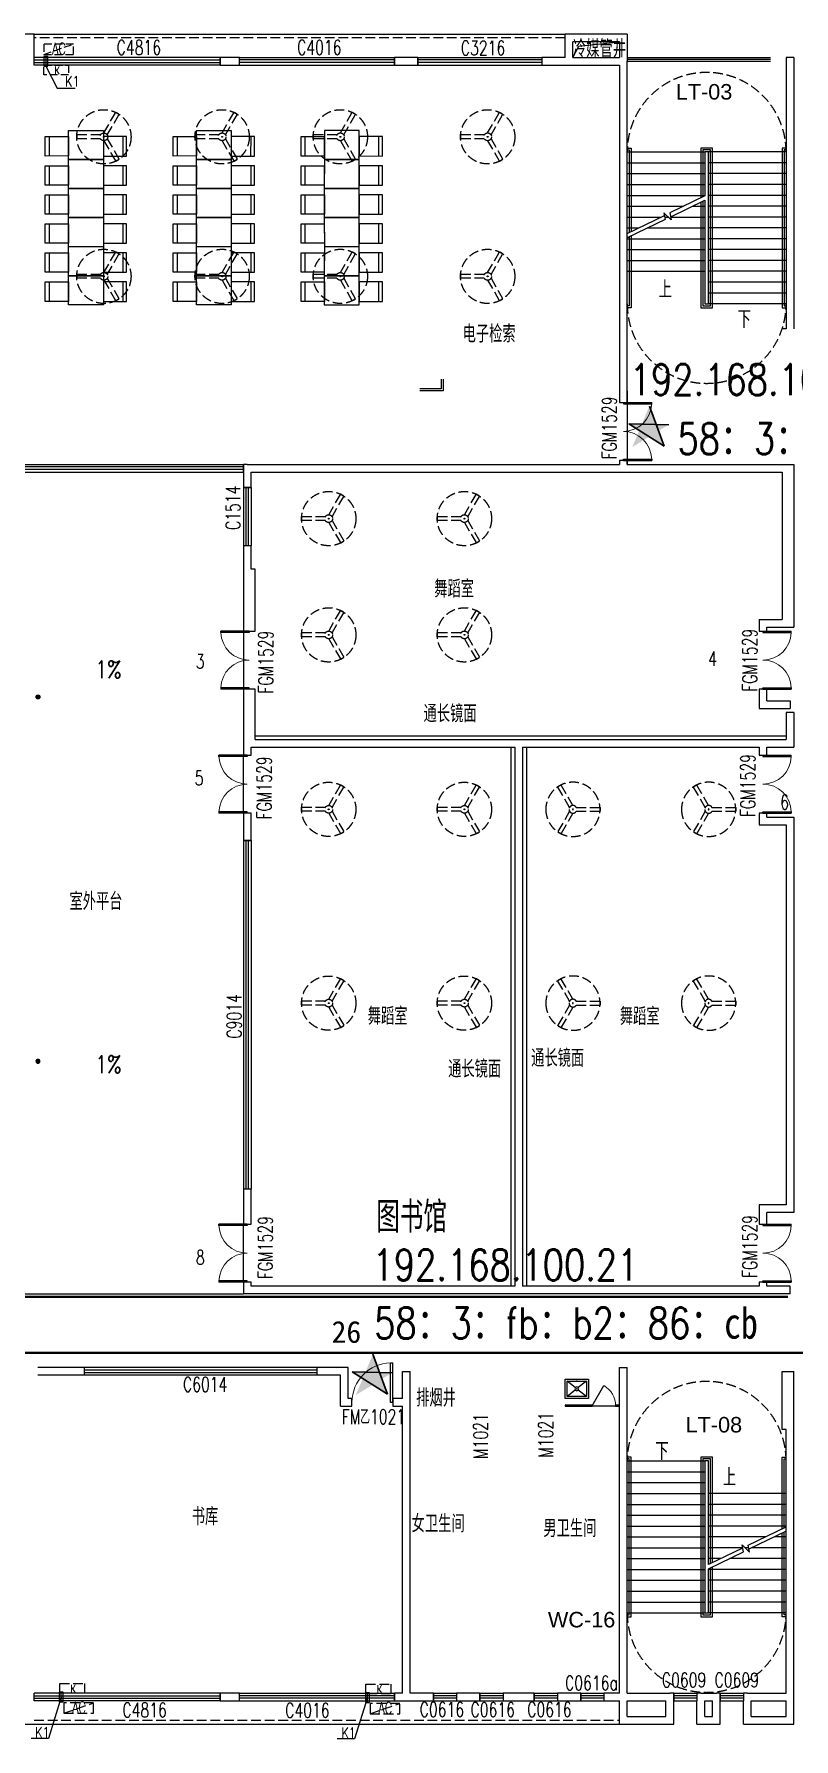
# Model space of a CAD drawing. Extents: x 447078 to 1776277, y 243534 to 519428.
# Drawn here: x 972196 to 991796, y 382460 to 426441 of the extents above; entities that cross this region are included whole.
import ezdxf

# ---------------------------------------------------------------- set-up
doc = ezdxf.new("R2010")
doc.units = 0
doc.header["$LTSCALE"] = 1000
doc.header["$MEASUREMENT"] = 0
for name, pattern in [('AP-02-RETAIL$0$DASH', [0.35, 0.25, -0.1]), ('DASH', [0.35, 0.25, -0.1]), ('HIDDEN3', [1.905, 1.27, -0.635])]:
    doc.linetypes.add(name, pattern=pattern)
for name, color, linetype in [('A-DOOR', 2, 'Continuous'), ('A-DOOR-FIRE-IDEN', 2, 'Continuous'), ('A-EQPM-MECH', 191, 'Continuous'), ('A-FIXT', 211, 'Continuous'), ('A-FIXT-DASH', 211, 'HIDDEN3'), ('A-FLOR', 31, 'Continuous'), ('A-FURN', 251, 'Continuous'), ('A-HOLE', 41, 'Continuous'), ('A-HRAL', 104, 'Continuous'), ('A-OVER', 23, 'Continuous'), ('A-STRS', 2, 'Continuous'), ('A-WALL', 140, 'Continuous'), ('A-WIND', 2, 'Continuous'), ('A-WIND-IDEN', 4, 'Continuous'), ('G-0-XREF', 2, 'Continuous'), ('G-ANNO-NOTE', 80, 'Continuous')]:
    doc.layers.add(name, color=color, linetype=linetype)
for name, color, linetype, lineweight in [('A桥架图层', 2, 'Continuous', 40), ('A门禁安装位置', 1, 'Continuous', 30), ('洁具', 7, 'Continuous', 13)]:
    doc.layers.add(name, color=color, linetype=linetype, lineweight=lineweight)
doc.styles.add('_TCH_DIM', font='SIMPLEX', dxfattribs={"bigfont": 'GBCBIG'})
doc.styles.add('_TCH_WINDOW', font='SIMPLEX', dxfattribs={"height": 3.5, "bigfont": 'GBCBIG'})
doc.styles.add('CCDI_T_G01', font='')
doc.styles.add('CCDI_T_G02', font='simplex.shx', dxfattribs={"width": 0.8, "bigfont": 'zjdz.shx'})
doc.styles.add('CCDI_T_G03', font='')
doc.styles.add('Note$0$CCDI-TOG-02', font='simplex.shx', dxfattribs={"width": 0.8, "bigfont": 'zjdz.shx'})
doc.styles.get('CCDI_T_G01').set_extended_font_data('Arial')
doc.styles.get('CCDI_T_G03').set_extended_font_data('SimHei')

# ---------------------------------------------------------------- blocks, each defined once
blk = doc.blocks.new('A$C37F115F1')
at = {"layer": 'A-FURN'}
for points in [[(161, 1500), (661, 1511), (648, 2110), (148, 2100)], [(150, 2000), (650, 2010), (648, 2110), (148, 2100)], [(900, 2016), (1400, 2027), (1398, 2127), (898, 2116)], [(911, 1516), (1411, 1527), (1398, 2127), (898, 2116)], [(1661, 1532), (2161, 1543), (2147, 2143), (1648, 2132)], [(1650, 2032), (2150, 2043), (2147, 2143), (1648, 2132)], [(2400, 2048), (2899, 2059), (2897, 2159), (2397, 2148)], [(2410, 1549), (2910, 1559), (2897, 2159), (2397, 2148)], [(3149, 2065), (3649, 2076), (3647, 2176), (3147, 2165)], [(3160, 1565), (3660, 1576), (3647, 2176), (3147, 2165)], [(3910, 1581), (4410, 1592), (4397, 2192), (3897, 2181)], [(3899, 2081), (4399, 2092), (4397, 2192), (3897, 2181)], [(0, 1496), (750, 1512), (769, 613), (20, 596)], [(750, 1512), (1500, 1529), (1519, 629), (769, 613)], [(1500, 1529), (2249, 1545), (2269, 645), (1519, 629)], [(2249, 1545), (2999, 1561), (3019, 662), (2269, 645)], [(2999, 1561), (3749, 1578), (3769, 678), (3019, 662)], [(3749, 1578), (4499, 1594), (4519, 694), (3769, 678)], [(181, 600), (680, 611), (694, 11), (194, 0)], [(930, 616), (1430, 627), (1443, 27), (943, 16)], [(1680, 632), (2180, 643), (2193, 44), (1693, 33)], [(2430, 649), (2930, 660), (2943, 60), (2443, 49)], [(3180, 665), (3680, 676), (3693, 76), (3193, 65)], [(3930, 681), (4430, 692), (4443, 92), (3943, 82)], [(191, 100), (691, 111), (694, 11), (194, 0)], [(941, 116), (1441, 127), (1443, 27), (943, 16)], [(1691, 133), (2191, 143), (2193, 44), (1693, 33)], [(2441, 149), (2941, 160), (2943, 60), (2443, 49)], [(3191, 165), (3691, 176), (3693, 76), (3193, 65)], [(3941, 182), (4440, 192), (4443, 92), (3943, 82)]]:
    blk.add_lwpolyline(points, close=True, dxfattribs=at)
blk = doc.blocks.new('4500-2')
at = {"layer": 'A-STRS'}
for p, q in [((-2150, 100), (-150, 100)), ((-2150, -180), (-150, -180)), ((-2150, -460), (-150, -460)), ((-2150, -740), (-150, -740)), ((1950, -740), (-50, -740)), ((-2150, -1020), (-150, -1020)), ((-2150, -1300), (-150, -1300)), ((1950, -1020), (-50, -1020)), ((1950, -1300), (-50, -1300)), ((-2150, -1580), (-150, -1580)), ((1950, -1580), (-50, -1580)), ((-2150, -1860), (-150, -1860)), ((-2150, -2140), (-150, -2140)), ((1419, -1860), (-50, -1860)), ((826, -2140), (-50, -2140)), ((983, -2140), (889, -2140)), ((1950, -2140), (1071, -2140)), ((1950, -1860), (1648, -1860)), ((-2150, -2420), (-150, -2420)), ((265, -2420), (-50, -2420)), ((1950, -2420), (494, -2420)), ((-2150, -2700), (-150, -2700)), ((-2150, -2980), (-150, -2980)), ((1950, -2700), (-50, -2700)), ((1950, -2980), (-50, -2980)), ((-2150, -3260), (-150, -3260)), ((1950, -3260), (-50, -3260)), ((-2150, -3540), (-150, -3540)), ((-2150, -3820), (-150, -3820)), ((1950, -3540), (-50, -3540)), ((1950, -3820), (-50, -3820))]:
    blk.add_line(p, q, dxfattribs=at)
for points in [[(-2150, -3920), (-2050, -3920), (-2050, 200), (-2150, 200)], [(-2150, -3870), (-2100, -3870), (-2100, 150), (-2150, 150)], [(50, -2524), (50, 200), (-250, 200), (-250, -3920), (50, -3920), (50, -2635)], [(0, -2548), (0, 150), (-200, 150), (-200, -3870), (0, -3870), (0, -2660)], [(-50, -2573), (-50, 100), (-150, 100), (-150, -3820), (-50, -3820), (-50, -2684)], [(1850, -1651), (1850, 200), (1950, 200)], [(1900, -1627), (1900, 150), (1950, 150)], [(-50, -2684), (847, -2249), (812, -2065), (1005, -2253), (971, -2077), (1950, -1602)], [(1950, -1714), (991, -2179)], [(1950, -3870), (1900, -3870), (1900, -1738)], [(827, -2147), (-50, -2573)], [(1950, -3920), (1850, -3920), (1850, -1762)]]:
    blk.add_lwpolyline(points, dxfattribs=at)
at = {"layer": 'A-STRS', "linetype": 'DASH'}
for centre, start, end in [((-100, 100), 0, 180), ((-100, -3820), 180, 0)]:
    blk.add_arc(centre, 2050, start, end, dxfattribs=at)
blk = doc.blocks.new('KTXT')
at = {"layer": 'A-EQPM-MECH', "linetype": 'DASH'}
blk.add_line((340603, 544837), (341368, 545104), dxfattribs=at)
at = {"layer": 'A-EQPM-MECH'}
blk.add_lwpolyline([(340486, 545130), (340586, 545130), (340586, 545380), (340486, 545380)], close=True, dxfattribs=at)
at = {"layer": 'A-EQPM-MECH', "linetype": 'DASH'}
for points in [[(341135, 545355), (340497, 545355), (340497, 545605), (341135, 545605)], [(340603, 544837), (341368, 544837), (341368, 545104), (340603, 545104)]]:
    blk.add_lwpolyline(points, close=True, dxfattribs=at)
at = {"layer": 'A-EQPM-MECH'}
blk.add_lwpolyline([(340536, 545130), (340536, 545380)], dxfattribs=at)
at = {"layer": 'A-FIXT-DASH'}
blk.add_lwpolyline([(340536, 545257), (340205, 544189), (339758, 544189)], dxfattribs=at)
at = {"layer": 'A-EQPM-MECH', "style": 'Note$0$CCDI-TOG-02', "text_generation_flag": 4, "width": 0.8}
blk.add_text('K', height=200, dxfattribs=at).set_placement((340774, 545575))
at = {"layer": 'A-EQPM-MECH', "style": '_TCH_DIM', "width": 0.705882}
blk.add_text('AC', height=297.5, dxfattribs=at).set_placement((340820, 544837))
at = {"layer": 'A-FIXT-DASH', "style": 'CCDI_T_G02', "width": 0.8}
blk.add_text('K1', height=265.8, dxfattribs=at).set_placement((339862, 544216))
blk = doc.blocks.new('KT-SWSN')
at = {"layer": 'A-EQPM-MECH', "linetype": 'DASH', "ltscale": 0.8}
blk.add_line((934546, 493315), (935311, 493581), dxfattribs=at)
for points in [[(934546, 493315), (935311, 493315), (935311, 493581), (934546, 493581)], [(935183, 492788), (934546, 492788), (934546, 493038), (935183, 493038)]]:
    blk.add_lwpolyline(points, close=True, dxfattribs=at)
at = {"layer": 'A-EQPM-MECH'}
blk.add_lwpolyline([(934546, 493013), (934646, 493013), (934646, 493263), (934546, 493263)], close=True, dxfattribs=at)
blk.add_lwpolyline([(934596, 493263), (934596, 493013)], dxfattribs=at)
at = {"layer": 'A-FIXT-DASH'}
blk.add_lwpolyline([(934596, 493013), (934887, 492446), (935357, 492446)], dxfattribs=at)
at = {"layer": 'A-EQPM-MECH', "style": '_TCH_DIM', "width": 0.705882}
blk.add_text('AC', height=297.5, dxfattribs=at).set_placement((934762, 493315))
at = {"layer": 'A-EQPM-MECH', "style": 'Note$0$CCDI-TOG-02', "text_generation_flag": 4, "width": 0.8}
blk.add_text('K', height=200, dxfattribs=at).set_placement((934822, 493006))
at = {"layer": 'A-FIXT-DASH', "style": 'CCDI_T_G02', "width": 0.8}
blk.add_text('K1', height=265.8, dxfattribs=at).set_placement((935094, 492483))
blk = doc.blocks.new('dfc-1')
at = {"layer": 'A-FURN', "linetype": 'DASH'}
for p, q in [((0, 100), (306, 630)), ((87, 50), (392, 580)), ((-87, 50), (-698, 50)), ((-87, -50), (-698, -50)), ((0, -100), (306, -630)), ((87, -50), (392, -580))]:
    blk.add_line(p, q, dxfattribs=at)
for radius in [700, 100, 10]:
    blk.add_circle((0, 0), radius, dxfattribs=at)
for start, end in [(55.904, 64.096), (175.904, 184.096), (295.904, 304.096)]:
    blk.add_arc((0, 0), 700, start, end, dxfattribs=at)
blk = doc.blocks.new('DI LOU')
at = {"layer": 'A-FIXT'}
h = blk.add_hatch(dxfattribs=at)
h.set_pattern_fill('ANSI31', color=256, scale=10)
h.set_pattern_definition([(45, (-842091.153, -1894175.001), (-11.22532015, 11.22532015), [])])
h.paths.add_polyline_path([(-50, 0, 1), (50, 0, 1)])
blk.add_circle((0, 0), 50, dxfattribs=at)
blk = doc.blocks.new('$TCHSYS$WIN2D')
for p, q in [((-0.5, 0.5), (0.5, 0.5)), ((-0.5, 0.5), (-0.5, -0.5)), ((0.5, 0.5), (0.5, -0.5)), ((0.5, 0.1667), (-0.5, 0.1667)), ((0.5, -0.1667), (-0.5, -0.1667)), ((-0.5, -0.5), (0.5, -0.5))]:
    blk.add_line(p, q)
blk = doc.blocks.new('$DorLib2D$00000001')
for p, q in [((0.45, 0.975), (0.5, 0.975)), ((0.45, 0), (0.45, 0.975)), ((0.5, 0), (0.5, 0.975)), ((0.5, 0), (0.45, 0))]:
    blk.add_line(p, q)
at = {"lineweight": 13}
blk.add_arc((0.475, 0), 0.975, 91.4693, 180, dxfattribs=at)
blk = doc.blocks.new('$DorLib2D$00000002')
for p, q in [((-0.5, 0), (-0.5, 0.4875)), ((-0.475, 0.4875), (-0.5, 0.4875)), ((-0.475, 0), (-0.475, 0.4875)), ((0.475, 0), (0.475, 0.4875)), ((0.475, 0.4875), (0.5, 0.4875)), ((0.5, 0), (0.5, 0.4875)), ((-0.5, 0), (-0.475, 0)), ((0.5, 0), (0.475, 0))]:
    blk.add_line(p, q)
at = {"lineweight": 13}
for centre, start, end in [((-0.4875, 0), 0, 88.53072), ((0.4875, 0), 91.46928, 180)]:
    blk.add_arc(centre, 0.4875, start, end, dxfattribs=at)
blk = doc.blocks.new('$lvtry$00000191')
at = {"color": 0}
for p, q in [((-250, -50, 0), (-39, -219, 0)), ((-250, -450, 0), (-39, -281, 0)), ((39, -219, 0), (250, -50, 0)), ((39, -281, 0), (250, -450, 0))]:
    blk.add_line(p, q, dxfattribs=at)
at = {"color": 0, "elevation": 0}
for points in [[(300, -500), (300, 0), (-300, 0), (-300, -500)], [(250, -450), (250, -50), (-250, -50), (-250, -450)]]:
    blk.add_lwpolyline(points, close=True, dxfattribs=at)
at = {"color": 0}
blk.add_circle((0, -250, 0), 50, dxfattribs=at)
for p in [(0, -50, 0), (0, -250, 0)]:
    blk.add_point(p, dxfattribs=at)
blk = doc.blocks.new('$TCHSYS$APDOOR2D')
blk.add_line((0.5, 0), (0, 0.866))
at = {"lineweight": 13}
blk.add_arc((0.5, 0), 1, 120, 180, dxfattribs=at)
blk = doc.blocks.new('门禁点位')
at = {"layer": 'A门禁安装位置'}
h = blk.add_hatch(color=256, dxfattribs=at)
h.paths.add_polyline_path([(-211491, 79015), (-211665, 79485), (-211858, 79022)])
h.paths.add_polyline_path([(-211858, 79022), (-211926, 78858), (-211670, 78698), (-211429, 78847), (-211491, 79015)])
h.paths.add_polyline_path([(-211429, 78847), (-211165, 79009), (-211491, 79015), (-211429, 78847)])
h.paths.add_polyline_path([(-211670, 78698), (-211285, 78457), (-211429, 78847)])
h.paths.add_polyline_path([(-211926, 78858), (-212105, 78430), (-211670, 78698)])
h.paths.add_polyline_path([(-211858, 79022), (-212198, 79028), (-211926, 78858)])
for p, q in [((-211665, 79485), (-211285, 78457)), ((-212198, 79028), (-211165, 79009)), ((-211285, 78457), (-212198, 79028))]:
    blk.add_line(p, q, dxfattribs=at)

msp = doc.modelspace()

# ---------------------------------------------------------------- linework, layer by layer
at = {"layer": 'A-DOOR'}
for points in [[(987495.6, 417241.4), (987495.6, 415341.4)], [(977595.6, 411041.4), (977595.6, 409541.4)], [(977895.6, 408341.4), (991595.6, 408341.4)], [(977595.6, 406341.4), (977595.6, 407841.4)], [(984495.6, 408041.4), (984495.6, 394141.4)], [(984895.6, 408041.4), (984895.6, 394141.4)], [(977595.6, 394241.4), (977595.6, 395741.4)]]:
    msp.add_lwpolyline(points, dxfattribs=at)
at = {"layer": 'A-FIXT'}
for p, q in [((986595.6, 391066.5), (985895.6, 391066.5)), ((985895.6, 391066.5), (985895.6, 391041.5)), ((985895.6, 391041.5), (986595.6, 391041.5)), ((986595.6, 391041.5), (986595.6, 391066.5)), ((987295.6, 391066.5), (987195.6, 391066.5)), ((987195.6, 391066.5), (987195.6, 391041.5)), ((987195.6, 391041.5), (987295.6, 391041.5)), ((987295.6, 391041.5), (987295.6, 391066.5))]:
    msp.add_line(p, q, dxfattribs=at)
for points in [[(974638.9, 409610.2, 0, 0, 0), (973621.2, 409610.2, 60, 0, 0), (973441.2, 409610.2, 0, 0, 0)], [(974638.9, 399424.5, 0, 0, 0), (973621.2, 399424.5, 60, 0, 0), (973441.2, 399424.5, 0, 0, 0)]]:
    msp.add_lwpolyline(points, format="xyseb", dxfattribs=at)
msp.add_lwpolyline([(987195.6, 391041.5), (986595.6, 391041.5)], dxfattribs=at)
at = {"layer": 'A-FLOR'}
msp.add_line((971795.6, 393941.4), (977595.6, 393941.4), dxfattribs=at)
at = {"layer": 'A-HOLE'}
msp.add_lwpolyline([(986095.6, 425841.5), (986245, 426128.1), (987295.6, 426241.4)], dxfattribs=at)
at = {"layer": 'A-HRAL'}
for points in [[(987495.6, 425791.4), (991195.6, 425791.4)], [(987495.6, 425741.4), (991195.6, 425741.4)]]:
    msp.add_lwpolyline(points, dxfattribs=at)
at = {"layer": 'A-OVER'}
for p, q in [((972195.6, 426441.4), (938295.9, 426441.4)), ((972195.6, 425841.4), (972195.6, 426441.4)), ((972195.6, 426441.4), (985895.6, 426441.4))]:
    msp.add_line(p, q, dxfattribs=at)
at = {"layer": 'A-OVER', "linetype": 'AP-02-RETAIL$0$DASH'}
msp.add_line((985895.6, 426341.4), (972195.6, 426341.4), dxfattribs=at)
at = {"layer": 'A-OVER'}
for points in [[(987495.6, 425841.4), (991195.6, 425841.4)], [(945153.6, 408707.3), (945110.5, 408681.9), (960348.3, 382841.4), (987495.6, 382841.4)]]:
    msp.add_lwpolyline(points, dxfattribs=at)
at = {"layer": 'A-OVER', "linetype": 'AP-02-RETAIL$0$DASH'}
msp.add_lwpolyline([(972195.6, 382941.4), (987295.6, 382941.4)], dxfattribs=at)
at = {"layer": 'A-WALL'}
for p, q in [((985895.6, 425841.4), (985895.6, 426441.4)), ((987495.6, 426441.4), (985895.6, 426441.4)), ((986095.6, 425841.4), (986095.6, 426241.4)), ((987295.6, 426241.4), (986095.6, 426241.4)), ((987295.6, 426241.4), (987295.6, 425841.4)), ((987495.6, 426441.4), (987495.6, 425741.4)), ((977495.6, 425841.4), (976995.6, 425841.4)), ((976995.6, 425841.4), (976995.6, 425641.4)), ((977495.6, 425641.4), (977495.6, 425841.4)), ((982095.6, 425841.4), (981495.6, 425841.4)), ((981495.6, 425841.4), (981495.6, 425641.4)), ((982095.6, 425641.4), (982095.6, 425841.4)), ((985895.6, 425841.4), (985295.6, 425841.4)), ((985295.6, 425841.4), (985295.6, 425641.4)), ((986095.6, 425841.4), (987295.6, 425841.4)), ((987495.6, 416941.4), (987495.6, 425741.4)), ((991595.6, 425841.4), (991595.6, 418841.4)), ((991795.6, 425841.4), (991595.6, 425841.4)), ((991795.6, 425841.4), (991795.6, 418841.4)), ((976995.6, 425641.4), (977495.6, 425641.4)), ((981495.6, 425641.4), (982095.6, 425641.4)), ((985295.6, 425641.4), (985995.6, 425641.4)), ((985995.6, 425641.4), (987295.6, 425641.4)), ((987295.6, 425641.4), (987295.6, 416941.4)), ((991595.6, 418841.4), (991495.6, 418841.4)), ((987295.6, 416941.4), (987495.6, 416941.4)), ((977695.6, 415341.4), (977595.6, 415341.4)), ((977595.6, 415341.4), (977595.6, 415141.4)), ((977695.6, 415341.4), (987295.6, 415341.4)), ((987495.6, 415441.4), (987295.6, 415441.4)), ((987295.6, 415441.4), (987295.6, 415341.4)), ((987495.6, 415341.4), (987495.6, 415441.4)), ((987495.6, 415341.4), (991795.6, 415341.4)), ((991795.6, 415341.4), (991795.6, 411141.4)), ((977595.6, 415141.4), (977595.6, 414741.4)), ((977795.6, 414741.4), (977795.6, 415141.4)), ((977795.6, 415141.4), (987395.6, 415141.4)), ((987395.6, 415141.4), (991495.6, 415141.4)), ((991495.6, 415141.4), (991495.6, 411341.4)), ((977595.6, 414741.4), (977795.6, 414741.4)), ((977795.6, 413241.4), (977595.6, 413241.4)), ((977595.6, 413241.4), (977595.6, 412641.4)), ((977795.6, 412641.4), (977795.6, 413241.4)), ((977595.6, 412641.4), (977595.6, 411041.4)), ((977895.6, 412641.4), (977795.6, 412641.4)), ((977895.6, 411041.4), (977895.6, 412641.4)), ((990895.6, 411341.4), (991495.6, 411341.4)), ((990895.6, 411341.4), (990895.6, 411041.4)), ((977595.6, 411041.4), (977895.6, 411041.4)), ((990895.6, 411041.4), (991095.6, 411041.4)), ((991095.6, 411141.4), (991795.6, 411141.4)), ((991095.6, 411041.4), (991095.6, 411141.4)), ((977895.6, 409541.4), (977595.6, 409541.4)), ((977595.6, 409541.4), (977595.6, 408141.4)), ((977895.6, 408241.4), (977895.6, 409541.4)), ((991095.6, 409541.4), (990895.6, 409541.4)), ((990895.6, 409541.4), (990895.6, 409041.4)), ((991095.6, 409241.4), (991095.6, 409541.4)), ((990895.6, 409041.4), (991695.6, 409041.4)), ((991095.6, 409241.4), (991695.6, 409241.4)), ((991695.6, 409241.4), (991695.6, 409041.4)), ((991595.6, 408941.4), (991595.6, 408241.4)), ((991795.6, 408941.4), (991595.6, 408941.4)), ((991795.6, 408941.4), (991795.6, 408041.4)), ((977895.6, 408241.4), (984695.6, 408241.4)), ((984695.6, 408241.4), (990995.6, 408241.4)), ((990995.6, 408241.4), (991595.6, 408241.4)), ((977595.6, 408141.4), (977595.6, 407841.4)), ((977595.6, 407841.4), (977795.6, 407841.4)), ((977795.6, 408041.4), (984595.6, 408041.4)), ((977795.6, 407841.4), (977795.6, 408041.4)), ((984595.6, 408041.4), (984595.6, 394141.4)), ((984795.6, 408041.4), (984795.6, 394141.4)), ((984795.6, 408041.4), (990895.6, 408041.4)), ((990895.6, 408041.4), (990895.6, 407841.4)), ((990895.6, 407841.4), (991095.6, 407841.4)), ((991095.6, 407841.4), (991095.6, 408041.4)), ((991095.6, 408041.4), (991795.6, 408041.4)), ((977595.6, 406341.4), (977595.6, 405641.4)), ((977795.6, 406341.4), (977595.6, 406341.4)), ((977795.6, 405641.4), (977795.6, 406341.4)), ((991095.6, 406341.4), (990895.6, 406341.4)), ((990895.6, 406341.4), (990895.6, 406041.4)), ((990895.6, 406041.4), (991595.6, 406041.4)), ((991095.6, 406241.4), (991095.6, 406341.4)), ((991095.6, 406241.4), (991795.6, 406241.4)), ((991595.6, 406041.4), (991595.6, 396241.4)), ((991795.6, 406241.4), (991795.6, 396041.4)), ((977595.6, 405641.4), (977795.6, 405641.4)), ((977595.6, 396641.4), (977595.6, 395741.4)), ((977795.6, 396641.4), (977595.6, 396641.4)), ((977795.6, 395741.4), (977795.6, 396641.4)), ((991595.6, 396241.4), (990895.6, 396241.4)), ((990895.6, 396241.4), (990895.6, 395741.4)), ((991795.6, 396041.4), (991095.6, 396041.4)), ((991095.6, 395741.4), (991095.6, 396041.4)), ((977595.6, 395741.4), (977795.6, 395741.4)), ((990895.6, 395741.4), (991095.6, 395741.4)), ((977795.6, 394241.4), (977595.6, 394241.4)), ((977595.6, 394241.4), (977595.6, 393941.4)), ((977795.6, 394141.4), (977795.6, 394241.4)), ((984595.6, 394141.4), (977795.6, 394141.4)), ((990895.6, 394141.4), (984795.6, 394141.4)), ((991095.6, 394241.4), (990895.6, 394241.4)), ((990895.6, 394241.4), (990895.6, 394141.4)), ((991095.6, 394141.4), (991095.6, 394241.4)), ((991695.6, 394141.4), (991095.6, 394141.4)), ((991695.6, 393941.4), (991695.6, 394141.4)), ((984695.6, 393941.4), (977595.6, 393941.4)), ((990995.6, 393941.4), (984695.6, 393941.4)), ((991695.6, 393941.4), (990995.6, 393941.4)), ((973495.6, 392041.4), (972295.6, 392041.4)), ((980295.6, 392041.4), (979495.6, 392041.4)), ((980295.6, 391241.4), (980295.6, 392041.4)), ((981695.6, 391241.4), (981695.6, 391941.4)), ((981695.6, 391941.4), (981895.6, 391941.4)), ((981895.6, 391141.4), (981895.6, 391941.4)), ((987295.6, 383641.4), (987295.6, 392041.4)), ((987295.6, 392041.4), (987495.6, 392041.4)), ((987495.6, 383641.4), (987495.6, 392041.4)), ((991495.6, 390441.4), (991495.6, 391941.4)), ((991495.6, 391941.4), (991795.6, 391941.4)), ((991795.6, 390441.4), (991795.6, 391941.4)), ((973495.6, 391841.4), (972295.6, 391841.4)), ((980095.6, 391841.4), (979495.6, 391841.4)), ((980095.6, 391041.4), (980095.6, 391841.4)), ((980095.6, 391041.4), (980395.6, 391041.4)), ((980395.6, 391241.4), (980295.6, 391241.4)), ((980395.6, 391041.4), (980395.6, 391241.4)), ((981695.6, 391241.4), (981445.6, 391241.4)), ((981445.6, 391241.4), (981445.6, 391041.4)), ((981445.6, 391041.4), (981695.6, 391041.4)), ((981695.6, 383641.4), (981695.6, 391041.4)), ((981895.6, 383641.4), (981895.6, 391141.4)), ((991595.6, 390441.4), (991495.6, 390441.4)), ((991595.6, 383641.4), (991595.6, 390441.4)), ((991795.6, 383541.4), (991795.6, 390441.4)), ((977495.6, 383641.4), (976995.6, 383641.4)), ((976995.6, 383641.4), (976995.6, 383441.4)), ((977495.6, 383441.4), (977495.6, 383641.4)), ((981695.6, 383641.4), (981495.6, 383641.4)), ((981495.6, 383641.4), (981495.6, 383441.4)), ((982495.6, 383641.4), (981895.6, 383641.4)), ((982495.6, 383441.4), (982495.6, 383641.4)), ((983695.6, 383641.4), (983095.6, 383641.4)), ((983095.6, 383641.4), (983095.6, 383441.4)), ((983695.6, 383441.4), (983695.6, 383641.4)), ((985095.6, 383641.4), (984295.6, 383641.4)), ((984295.6, 383641.4), (984295.6, 383441.4)), ((985095.6, 383441.4), (985095.6, 383641.4)), ((986295.6, 383641.4), (985695.6, 383641.4)), ((985695.6, 383641.4), (985695.6, 383441.4)), ((986295.6, 383441.4), (986295.6, 383641.4)), ((987295.6, 383641.4), (986895.6, 383641.4)), ((986895.6, 383641.4), (986895.6, 383441.4)), ((987495.6, 383641.4), (988595.6, 383641.4)), ((988695.6, 383641.4), (988595.6, 383641.4)), ((988695.6, 383441.4), (988695.6, 383641.4)), ((989395.6, 383641.4), (989295.6, 383641.4)), ((989295.6, 383641.4), (989295.6, 383441.4)), ((989395.6, 383641.4), (989795.6, 383641.4)), ((989895.6, 383641.4), (989795.6, 383641.4)), ((989895.6, 383441.4), (989895.6, 383641.4)), ((990595.6, 383641.4), (990495.6, 383641.4)), ((990495.6, 383641.4), (990495.6, 383441.4)), ((990595.6, 383641.4), (991595.6, 383641.4)), ((991795.6, 382841.4), (991795.6, 383541.4)), ((976995.6, 383441.4), (977495.6, 383441.4)), ((981495.6, 383441.4), (981795.6, 383441.4)), ((981795.6, 383441.4), (982495.6, 383441.4)), ((983095.6, 383441.4), (983695.6, 383441.4)), ((984295.6, 383441.4), (985095.6, 383441.4)), ((985695.6, 383441.4), (986295.6, 383441.4)), ((986895.6, 383441.4), (987295.6, 383441.4)), ((987295.6, 382841.4), (987295.6, 383441.4)), ((987495.6, 383441.4), (988495.6, 383441.4)), ((987495.6, 383041.4), (987495.6, 383441.4)), ((988495.6, 383041.4), (988495.6, 383441.4)), ((988695.6, 382841.4), (988695.6, 383441.4)), ((989295.6, 382841.4), (989295.6, 383441.4)), ((989495.6, 383041.4), (989495.6, 383441.4)), ((989495.6, 383441.4), (989695.6, 383441.4)), ((989695.6, 383041.4), (989695.6, 383441.4)), ((989895.6, 382841.4), (989895.6, 383441.4)), ((990495.6, 382841.4), (990495.6, 383441.4)), ((990695.6, 383041.4), (990695.6, 383441.4)), ((990695.6, 383441.4), (991595.6, 383441.4)), ((991595.6, 383041.4), (991595.6, 383441.4)), ((987295.6, 382841.4), (988695.6, 382841.4)), ((987495.6, 383041.4), (988495.6, 383041.4)), ((989295.6, 382841.4), (989895.6, 382841.4)), ((989495.6, 383041.4), (989695.6, 383041.4)), ((990495.6, 382841.4), (991795.6, 382841.4)), ((990695.6, 383041.4), (991595.6, 383041.4))]:
    msp.add_line(p, q, dxfattribs=at)
for points in [[(982745.6, 417541.4), (982745.6, 417241.4), (982145.6, 417241.4)], [(982695.6, 417541.4), (982695.6, 417291.4), (982145.6, 417291.4)]]:
    msp.add_lwpolyline(points, dxfattribs=at)
at = {"layer": 'A-WIND'}
for p, q in [((973495.6, 391841.4, 1500), (973495.6, 392041.4, 1500)), ((979495.6, 392041.4), (973495.6, 392041.4)), ((979495.6, 391974.7, 1500), (973495.6, 391974.7, 1500)), ((979495.6, 391908.1, 1500), (973495.6, 391908.1, 1500)), ((979495.6, 391841.4, 1500), (979495.6, 392041.4, 1500)), ((979495.6, 391841.4), (973495.6, 391841.4))]:
    msp.add_line(p, q, dxfattribs=at)
at = {"layer": 'A桥架图层'}
for p, q in [((967007.3, 393867.6), (991638.3, 393867.6)), ((994827.5, 392421.4), (968081.5, 392421.4))]:
    msp.add_line(p, q, dxfattribs=at)

# ---------------------------------------------------------------- block references
at = {"layer": 'A-DOOR'}
for name, p, xscale, yscale, zscale, rotation in [('$DorLib2D$00000002', (987395.6, 416191.4), -1500, 1500, -1500, 270), ('$DorLib2D$00000002', (977745.6, 410291.4), -1500, -1500, -1500, 270.0000000000089), ('$DorLib2D$00000002', (990995.6, 410291.4), -1500, 1500, -1500, 269.9999999828229), ('$DorLib2D$00000002', (977695.6, 407091.4), -1500, -1500, -1500, 270.0000000000099), ('$DorLib2D$00000002', (990995.6, 407091.4), -1500, 1500, -1500, 270.0000000072771), ('$DorLib2D$00000002', (977695.6, 394991.4), -1500, -1500, -1500, 270.0000000000099), ('$DorLib2D$00000002', (990995.6, 394991.4), -1500, 1500, -1500, 270.0000000072768), ('$DorLib2D$00000001', (980920.6, 391141.4), -1050, -1050, -1050, 180.000000000788)]:
    msp.add_blockref(name, p, dxfattribs=dict(at, xscale=xscale, yscale=yscale, zscale=zscale, rotation=rotation))
at = {"layer": 'A-EQPM-MECH'}
for name, p in [('KT-SWSN', (37900, -67397)), ('KTXT', (632359.5, -161716)), ('KTXT', (640259.5, -161729.4))]:
    msp.add_blockref(name, p, dxfattribs=at)
at = {"layer": 'A-FIXT', "extrusion": (0, 0, -1), "xscale": -1, "zscale": -1, "rotation": 330.0000031739103}
msp.add_blockref('DI LOU', (-972295.6, 409341.4), dxfattribs=at)
at = {"layer": 'A-FIXT', "extrusion": (0, 0, -1), "zscale": -1, "rotation": 209.9999968260898}
msp.add_blockref('DI LOU', (-972295.6, 399941.4), dxfattribs=at)
at = {"layer": 'A-FIXT', "xscale": -1}
msp.add_blockref('$lvtry$00000191', (986195.6, 391741.4, 0), dxfattribs=at)
at = {"layer": 'A-FIXT', "xscale": -600, "yscale": 600, "zscale": 25, "rotation": 359.999999995038}
msp.add_blockref('$TCHSYS$APDOOR2D', (986895.6, 391054), dxfattribs=at)
at = {"layer": 'A-FURN'}
for p in [(973995.6, 423791.4), (977045.6, 423791.4), (980095.6, 423791.4), (983895.6, 423791.4), (973995.6, 420191.4), (977045.6, 420191.4), (980095.6, 420191.4), (983895.6, 420191.4), (979795.6, 413941.4), (983295.6, 413941.4), (979795.6, 410941.4), (983295.6, 410941.4), (979795.6, 406441.4), (983295.6, 406441.4), (979795.6, 401441.4), (983295.6, 401441.4)]:
    msp.add_blockref('dfc-1', p, dxfattribs=at)
at = {"layer": 'A-FURN', "xscale": -1}
for p in [(986095.6, 406441.4), (989595.6, 406441.4), (986095.6, 401441.4), (989595.6, 401441.4)]:
    msp.add_blockref('dfc-1', p, dxfattribs=at)
at = {"layer": 'A-WIND'}
for p, xscale, yscale, zscale, rotation in [((974595.6, 425741.4), -4800, -200, -4800, 359.9999999999959), ((979495.6, 425741.4), 4000, -200, 4000, 359.9999999999959), ((983695.6, 425741.4), 3200, 200, 3200, 359.9999999999959), ((977695.6, 413991.4), 1500, 200, 1500, 270.0000000000103), ((977695.6, 401141.4), 9000, 200, 9000, 270.0000000000099)]:
    msp.add_blockref('$TCHSYS$WIN2D', p, dxfattribs=dict(at, xscale=xscale, yscale=yscale, zscale=zscale, rotation=rotation))
for p, xscale, yscale, zscale in [((970095.6, 415241.4), 15000, -200, 15000), ((974595.6, 383541.4), -4800, -200, -4800), ((979495.6, 383541.4), 4000, -200, 4000), ((982795.6, 383541.4), 600, 200, 600), ((983995.6, 383541.4), 600, 200, 600), ((985395.6, 383541.4), 600, 200, 600), ((986595.6, 383541.4), 600, 200, 600), ((988995.6, 383541.4), 600, 200, 600), ((990195.6, 383541.4), 600, 200, 600)]:
    msp.add_blockref('$TCHSYS$WIN2D', p, dxfattribs=dict(at, xscale=xscale, yscale=yscale, zscale=zscale))
at = {"layer": 'A门禁安装位置'}
for p in [(1199731.7, 337356.3), (1192600.2, 312898.7)]:
    msp.add_blockref('门禁点位', p, dxfattribs=at)
at = {"layer": 'G-0-XREF', "rotation": 180}
msp.add_blockref('4500-2', (989445.6, 419581.4), dxfattribs=at)
at = {"layer": 'G-0-XREF'}
msp.add_blockref('4500-2', (989645.6, 389531.4), dxfattribs=at)
at = {"layer": '洁具', "ltscale": 5, "rotation": 268.7532605531454}
for p in [(972486.7, 423989.9), (975786.7, 423989.9)]:
    msp.add_blockref('A$C37F115F1', p, dxfattribs=at)
at = {"layer": '洁具', "ltscale": 5, "xscale": -1, "rotation": 91.24673944685463}
msp.add_blockref('A$C37F115F1', (981178.2, 423989.9), dxfattribs=at)

# ---------------------------------------------------------------- texts
at = {"layer": 'A-DOOR-FIRE-IDEN', "style": '_TCH_WINDOW', "width": 0.705882}
for s, p in [('   3', (975775.9, 410070.7)), ('   4', (988994.1, 410141.6)), ('   5', (975745.6, 407063.3)), ('             6', (988877.1, 406441.4)), ('   8', (975777.9, 394696.3))]:
    msp.add_text(s, height=375, rotation=360, dxfattribs=at).set_placement(p)
at = {"layer": 'A-FIXT', "style": 'CCDI_T_G02', "width": 0.8}
for p in [(973771.6, 409824.6), (973771.6, 399638.9)]:
    msp.add_text('1%%%', height=450, dxfattribs=at).set_placement(p)
at = {"layer": 'A-WIND-IDEN', "style": '_TCH_WINDOW', "width": 0.705882}
for s, rotation, p in [('C4816', 360, (974325.1, 425909.8)), ('C4016', 360, (978980.1, 425909.8)), ('C3216', 360, (983204.1, 425896.3)), ('FGM1529', 90, (987223.6, 415470.3)), ('C1514', 90, (977514.8, 413648.4)), ('FGM1529', 90, (978359.3, 409430.7)), ('FGM1529', 90, (990845.3, 409477.3)), ('FGM1529', 90, (978319.8, 406183.7)), ('FGM1529', 90, (990796.3, 406245.5)), ('C9014', 90, (977544.8, 400527.9)), ('FGM1529', 90, (978348.8, 394325.4)), ('FGM1529', 90, (990845.3, 394354.4)), ('C6014', 360, (976035.6, 391417.7)), ('FM乙1021', 360, (980132, 390583.8)), ('M1021', 90, (983904, 389682.4)), ('M1021', 90, (985582.8, 389717.4)), ('C0616a', 360, (985891.5, 383714.9)), ('C0609', 360, (988389.1, 383792.7)), ('C0609', 360, (989748.6, 383792.7)), ('C4816', 360, (974474.1, 383019.5)), ('C4016', 360, (978673.1, 383010.7)), ('C0616', 360, (982142.1, 383030.8)), ('C0616', 360, (983454.2, 383025.9)), ('C0616', 360, (984915.5, 383030.8))]:
    msp.add_text(s, height=375, rotation=rotation, dxfattribs=at).set_placement(p)
at = {"layer": 'A门禁安装位置', "char_height": 800, "width": 9568.517, "attachment_point": 1, "style": 'CCDI_T_G02'}
for s, insert in [('192.168.100.23', (987562.1, 417927.4)), ('58{\\f宋体|b0|i0|c134|p2;：\\Fsimplex.shx,zjdz.shx|c0;3\\f宋体|b0|i0|c134|p2;：\\Fsimplex.shx,zjdz.shx|c0;fb\\f宋体|b0|i0|c134|p2;：\\Fsimplex.shx,zjdz.shx|c0;b2\\f宋体|b0|i0|c134|p2;：\\Fsimplex.shx,zjdz.shx|c0;86\\f宋体|b0|i0|c134|p2;：a6\\P}', (988792.7, 416403)), ('图书馆', (981022.5, 396322.3)), ('192.168.100.21', (980927.8, 395089.3)), ('58{\\f宋体|b0|i0|c134|p2;：\\Fsimplex.shx,zjdz.shx|c0;3\\f宋体|b0|i0|c134|p2;：\\Fsimplex.shx,zjdz.shx|c0;fb\\f宋体|b0|i0|c134|p2;：\\Fsimplex.shx,zjdz.shx|c0;b2\\f宋体|b0|i0|c134|p2;：\\Fsimplex.shx,zjdz.shx|c0;86\\f宋体|b0|i0|c134|p2;：cb\\P}', (980967.8, 393586.9))]:
    msp.add_mtext(s, dxfattribs=dict(at, insert=insert))
at = {"layer": 'G-ANNO-NOTE', "style": 'CCDI_T_G02', "width": 0.8}
for s, p in [('冷媒管井', (986095.6, 425841.5)), ('上', (988306.1, 419629.5)), ('下', (990344.3, 418860.8)), ('电子检索', (983248.8, 418483.7)), ('舞蹈室', (982517.6, 411905.5)), ('通长镜面', (982242.1, 408685)), ('室外平台', (973108.8, 403842.2)), ('舞蹈室', (980802.3, 400881.4)), ('舞蹈室', (987305.4, 400875.6)), ('通长镜面', (985018.2, 399797.8)), ('通长镜面', (982875.7, 399518.1)), ('排烟井', (982050.6, 391032.9)), ('下', (988220.2, 389658.6)), ('上', (989962.1, 388982.6)), ('书库', (976262.4, 387972.7)), ('女卫生间', (981934.8, 387787.3)), ('男卫生间', (985332.6, 387664.8))]:
    msp.add_text(s, height=450, dxfattribs=at).set_placement(p)
at = {"layer": 'G-ANNO-NOTE'}
for s, height, style, p in [('LT-03', 400, 'CCDI_T_G01', (988747.5, 424752.8)), ('     26', 563.29, 'CCDI_T_G03', (977952.3, 392678.9, 0)), ('LT-08', 400, 'CCDI_T_G01', (989000.8, 390365.6)), ('WC-16', 400, 'CCDI_T_G01', (985449.5, 385336.2))]:
    msp.add_text(s, height=height, dxfattribs=dict(at, style=style)).set_placement(p)

doc.saveas('drawing.dxf')
